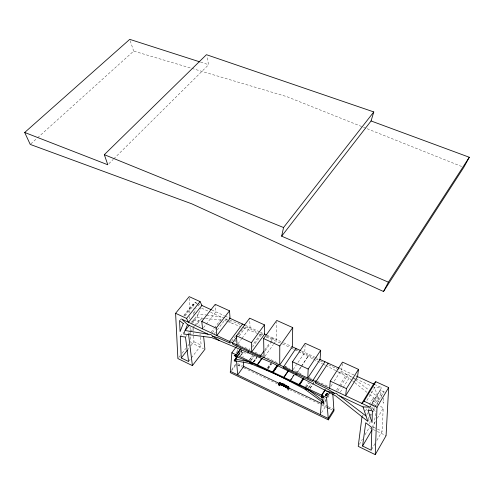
<?xml version="1.0" encoding="UTF-8"?>
<svg xmlns="http://www.w3.org/2000/svg" width="494" height="494" viewBox="0 0 494 494"><rect width="100%" height="100%" fill="white"/><g stroke="black" fill="none" stroke-linecap="round" stroke-linejoin="round"><path stroke-width="0.37" stroke-dasharray="2.47 1.85" d="M305.094 344.837L304.779 352.5L296.61 364.516M376.854 440.426L382.121 431.268L383.196 408.217L377.138 403.524L375.174 406.84M383.665 398.108L383.43 403.209L382.535 400.301M383.906 393.008L383.974 391.551L382.578 390.908L379.639 390.853L371.124 405.117M237.521 351.228L237.676 349.554M325.886 406.951L326.034 405.432M326.997 395.533L327.294 392.483M342.336 363.565L341.755 369.401L333.289 382.64M369.765 423.858L370.191 420.851M370.938 415.596L371.155 414.096M371.791 409.588L372.223 406.587M372.649 403.586L373.501 397.577L369.302 394.218M372.834 428.502L373.594 427.205L376.033 410.922M376.916 405L377.138 403.524M194.142 313.035L196.124 308.25M191.672 323.934L196.847 317.426L200.916 307.83M238.59 355.297L241.356 351.29M371.581 449.577L374.971 443.692M359.354 444.409L362.392 439.24M365.054 434.72L369.228 427.613L372.6 429.218M371.889 427.52L375.397 421.53M377.348 418.202L383.196 408.217M289.558 368.796L289.774 368.438M367.808 421.314L369.71 418.097M373.513 411.663L375.421 408.445M370.975 410.421L372.908 407.173M373.297 406.519L382.578 390.908M373.161 409.779L374.316 407.828M374.705 407.18L383.974 391.551M368.092 418.776L369.277 416.788M369.666 416.127L371.241 413.472M372.816 410.817L374.779 407.501M366.814 414.719L367.968 412.786M369.889 409.563L371.809 406.34M372.192 405.698L377.564 396.676L370.951 391.637M361.991 416.806L363.139 414.886M365.443 411.039L366.98 408.476M369.284 404.629L373.501 397.577L379.225 402.011L374.718 387.524L371.92 386.24M368.03 410.304L369.191 408.359M369.574 407.711L370.735 405.765M369.963 407.167L370.741 405.864M371.13 405.21L381.621 387.629L375.366 384.77M366.931 400.449L374.718 387.524L381.621 387.629M340.28 392.137L342.663 388.333M343.064 387.704L350.234 376.298L348.245 374.285L346.553 374.384L338.742 372.143L336.704 371.099M321.538 412.718L326.009 405.66M336.556 390.174L338.958 386.382M339.359 385.752L346.553 374.384L339.872 370.333M337.859 390.742L340.255 386.944M340.656 386.308L348.245 374.285M324.861 401.103L326.102 399.152M324.854 402.252L326.096 400.307M327.75 397.707L329.405 395.107M325.101 395.256L327.047 392.211M330.875 386.419L332.888 383.27M325.225 395.645L327.3 392.397M325.219 395.731L327.361 392.353M325.682 395.731L327.627 392.681M326.065 395.509L327.726 392.903M326.188 395.54L327.849 392.934M323.403 400.128L324.237 398.825M326.312 395.571L327.973 392.971M308.954 387.611L311.066 384.394M310.195 388.099L312.307 384.869M312.733 384.227L313.999 382.294M310.164 388.247L312.294 384.95M312.702 384.375L313.986 382.368M306.089 387.259L309.053 382.764M306.441 387.469L309.405 382.974M308.114 388.043L310.658 384.178M305.422 386.629L307.997 382.622M288.218 389L287.632 389.865L288.416 390.235M288.799 389.155L288.218 390.019L287.823 389.834M289.978 380.504L293.844 374.792M290.917 379.571L293.924 375.125M289.83 381.282L294.121 374.934M291.207 379.707L294.214 375.261M296.647 373.236L300.926 366.894M301.352 366.258L308.627 355.482L315.505 358.693M297.512 372.291L301.359 366.591M301.785 365.961L308.627 355.482L300.451 351.598M293.17 369.574L296.184 365.146M279.437 384.696L278.851 385.555L279.24 385.74L279.826 384.882M280.012 385.092L279.425 385.95L278.653 385.579M267.563 367.721L270.626 363.362M267.408 368.475L270.91 363.491M268.069 368.499L271.564 363.522M268.347 368.623L271.842 363.64M264.92 356.378L273.268 344.639M273.707 344.022L276.788 339.699L276.751 321.977M264.858 349.777L269.712 343.003M270.15 342.385L273.238 338.075L273.466 339.162L270.823 342.855M265.105 350.864L270.385 343.472M253.354 361.892L256.448 357.582M253.379 362.065L256.46 357.668M253.694 361.744L256.781 357.44M254.027 361.855L257.115 357.551M250.421 360.824L253.521 356.526M251.255 360.379L254.354 356.075M249.254 360.256L252.341 355.878M249.711 359.731L252.811 355.439M252.44 347.146L261.301 334.969L260.906 333.635L252.471 345.207M231.55 370.821L235.897 364.875M248.476 350.691L250.699 347.646M240.498 355.594L242.715 352.568L247.908 353.476M240.559 355.779L242.77 352.667M231.655 369.574L236.008 363.621M238.479 354.229L241.189 350.524M238.293 354.871L241.399 350.641L240.424 352.401L242.776 352.753L243.085 357.279M238.404 354.951L241.517 350.715M238.522 355.032L241.628 350.796M235.916 353.161L238.151 350.129M237.947 343.781L241.529 338.946M241.98 338.347L250.05 327.473L249.668 318.161M234.718 341.959L236.064 340.156M239.201 335.945L245.932 326.923L245.642 325.898M231.556 341.317L236.052 335.315M238.299 335.018L244.147 327.195M214.377 333.641L215.316 332.419M217.199 329.973L225.665 318.963L227.012 319.371M211.049 332.295L213.877 328.64M214.353 328.028L222.362 317.661L224.159 317.444L228.228 320.6M188.597 361.515L190.931 358.502M191.394 357.897L201.188 345.22L200.008 333.993M212.377 332.721L215.205 329.053M178.828 357.378L180.236 355.587M182.107 353.198L185.849 348.424M187.72 346.035L189.122 344.244M203.547 327.658L215.909 311.862L215.304 305.094M187.819 349.561L188.757 348.363M190.635 345.961L193.914 341.762L193.753 334.957M185.478 337.087L186.88 335.315M187.35 334.722L189.221 332.357M189.69 331.764L192.499 328.214M192.969 327.627L194.37 325.849M194.84 325.256L198.588 320.526L193.401 319.84L191.53 322.193M188.609 334.716L190.493 332.339M190.962 331.746L193.315 328.769M196.606 324.607L201.774 318.062L204.825 318.377M180.285 336.309L183.564 332.196M191.715 322.218L198.341 313.9L205.912 314.956M179.581 320.662L181.983 317.691M183.904 315.314L193.037 304.014L195.204 305.483M183.996 316.061L195.074 302.334L197.168 303.291M185.096 315.864L194.216 304.557M108.896 163.693L113.256 159.364M113.799 158.827L208.622 64.702L206.758 56.118M30.801 143.902L37.087 138.227M37.661 137.715L133.676 51.098L191.135 68.191M205.584 318.457L220.806 320.038M196.847 317.426L201.774 318.062L201.929 319.587M206.671 315.061L221.053 317.062M240.806 352.284L242.715 352.568M191.87 68.407L286.903 96.676L362.812 127.007M229.704 320.186L240.529 324.558M200.589 62.12L208.622 64.702M224.609 320.433L226.635 321.193M227.308 321.446L239.856 326.343M363.528 127.291L366.394 128.434M367.11 128.724L463.076 167.058M243.431 327.781L258.442 333.821M259.159 334.105L262.709 335.562M266.223 337.044L281.697 343.558M282.401 343.855L290.602 347.757M260.906 333.635L262.999 334.555M266.488 336.093L273.466 339.162M245.932 326.923L257.504 332.11M197.81 303.588L199.965 304.57M211.827 309.997L224.393 315.74M225.091 316.061L230.043 318.321M245.493 325.385L259.77 331.912M260.462 332.234L264.63 334.135M266.995 335.216L280.839 341.552M283.544 342.787L291.645 346.492M301.464 350.981L314.585 356.983M315.215 357.267L318.735 358.879M339.934 368.567L356.606 376.193M201.608 308.145L209.907 311.955M210.598 312.27L222.362 317.661M350.234 376.298L352.333 377.262M353.031 377.583L355.13 378.546M355.828 378.867L371.222 385.919M316.197 359.014L319.637 360.62M320.322 360.947L324.453 362.874M238.151 344.318L242.468 346.331M244.839 347.436L248.272 349.042M255.132 352.247L259.937 354.494M260.622 354.816L262.678 355.773M267.056 357.823L278.616 363.22M285.007 366.208L289.089 368.116M294.906 370.833L301.865 374.088M309.046 377.441L313.807 379.67M314.493 379.985L316.531 380.936M317.21 381.257L327.417 386.024M295.684 349.332L297.728 350.302M193.914 341.762L201.188 345.22M373.594 427.205L376.873 428.767M377.533 429.082L382.121 431.268M237.768 363.652L242.708 366.005M322.045 403.771L327.615 406.42M328.312 406.753L333.876 409.403M327.232 407.599L331.956 409.853M373.273 429.545L376.644 431.151M377.317 431.472L386.086 435.659M190.523 342.453L203.54 348.647M237.719 364.936L243.258 367.579M243.95 367.906L277.881 384.079M289.657 389.692L321.514 404.876M322.205 405.204L327.744 407.846M328.436 408.174L331.9 409.829M237.688 364.924L241.77 366.863M284.964 366.573L286.995 367.561M328.664 364.868L338.551 369.691M291.281 348.091L293.986 349.431M294.665 349.764L298.043 351.438M298.722 351.771L312.943 358.897M313.622 359.249L322.452 363.775M323.132 364.127L325.163 365.171M325.842 365.523L336.031 370.747M338.742 372.143L347.683 376.959L351.889 380.318M228.864 321.007L232.705 323.471M352.901 377.885L354.704 379.262M355.31 379.719L368.543 389.803M352.488 380.794L354.291 382.233M354.89 382.714L368.697 393.743M195.074 302.334L196.668 303.835M197.199 304.329L199.854 306.83M130.212 40.736L133.676 51.098M379.639 390.853L381.646 397.392M198.588 320.526L199.138 325.762M189.251 298.16L189.665 312.671M189.776 316.487L189.844 318.778M190.085 327.176L190.215 331.758M190.239 332.524L190.505 341.687M193.037 304.014L193.135 308.441M193.222 312.134L193.278 314.345M193.401 319.84L193.487 323.619M193.599 328.158L193.734 334.203"/><path stroke-width="0.74" d="M292.732 327.608L279.777 345.991L279.728 364.955L292.325 346.8L292.732 327.608L276.751 320.439L263.629 338.575L264.037 357.613M280.228 383.949L280.228 384.27L280.814 383.091L281.512 383.424L280.925 384.604L280.228 383.949L280.814 383.091M283.192 384.141L282.599 385.4L283.192 384.141L282.488 383.807L281.901 385.067L281.901 384.672L285.186 386.234L285.18 386.635L285.773 385.369L285.069 385.036L284.482 386.296L285.069 385.036M283.772 383.992L283.173 385.678L283.772 383.992L284.501 384.338L283.902 386.024L284.501 384.338M286.748 385.913L286.162 387.098L286.748 385.913L287.452 386.246L286.86 387.432L287.452 386.246M292.312 370.84L292.51 361.762L305.156 343.305L320.68 350.339L320.087 359.496L307.768 378.071L308.194 369.037L320.68 350.339M326.695 390.958L334.562 393.335L336.26 393.273L338.285 395.305L363.034 406.914L369.963 407.167L181.588 319.044L187.535 324.589L183.675 333.993L211.475 337.519L219.626 340.681L271.873 362.763L295.801 374.823L335.741 395.904L361.991 416.806L358.218 446.348L375.249 454.647L377.002 407.235L388.642 387.549L375.811 381.701L373.612 383.974L361.867 403.376L364.035 401.184L375.811 381.701M388.642 387.549L386.086 435.659L375.249 454.647M236.36 346.739L231.871 352.79L230.247 372.606L328.337 419.851L333.975 410.817L332.783 393.601M329.665 388.315L330.258 381.121L342.478 362.108L358.471 369.364L357.557 376.632L345.633 395.787L346.424 388.63L358.471 369.364M320.322 414.645L321.483 401.573L324.027 403.555L322.99 400.776L323.619 403.048L305.168 389.396L307.682 389.544L324.126 398.164L321.89 395.311L325.41 389.834M278.733 384.888L279.493 382.646L280.117 383.078L279.184 384.437L283.537 385.919L287.903 388.593L287.632 387.926L286.038 387.216M362.584 446.039L365.733 422.759L371.889 427.52L371.204 450.232L362.584 446.039L372.075 429.805M308.898 390.18L304.6 387.765L307.268 389.328L304.817 389.186L289.83 381.282L290.349 380.979M321.322 396.614L323.545 397.695L321.551 395.157L299.673 384.82L298.994 385.141L303.637 378.274M281.654 236.175L371.074 120.962L469.3 157.259L388.408 282.179L281.654 236.175L283.544 227.53L373.785 111.934L206.449 54.692L104.327 154.671L107.803 164.774L24.7 132.472L129.749 39.353L199.86 61.886M284.062 386.141C284.062 384.4 287.168 385.913 285.384 386.79L284.075 386.104M371.074 120.962L373.785 111.934M284.661 386.438L285.248 385.573L287.026 386.58L288.484 387.728L287.823 388.667L288.107 388.883L288.687 388.018L288.41 387.802M295.801 374.823L296.215 373.865L283.136 367.524L295.937 348.455M24.7 132.472L30.233 144.415L191.783 203.831L383.511 291.516L388.408 282.179M469.3 157.259L463.792 167.343L383.511 291.516M243.715 366.486L237.651 374.872L236.577 361.219L234.218 360.848L236.959 356.687M248.371 361.485L235.292 359.187L236.694 356.656M240.677 348.758L236.2 354.834L234.131 355.581L249.532 362.053L251.928 364.202L247.593 362.973L234.601 360.731L237.633 356.242M333.876 409.403L328.226 418.449L230.352 371.358M328.337 419.851L326.577 397.528L329.696 392.644M321.551 395.157L325.071 389.673M328.121 363.17L315.129 382.893L327.794 389.192L334.562 393.335M324.947 361.719L312.208 381.498L296.215 373.865M300.821 381.8L298.691 384.999L299.37 384.678L283.982 377.41L283.772 377.768L288.737 370.451M301.673 380.522L302.952 378.602M299.673 384.82L303.94 378.416M287.638 388.389L288.496 387.068L279.771 382.918L279.005 384.32L279.122 383.869M288.558 387.216L288.669 387.784L288.558 387.216L287.804 388.346L286.619 387.444M288.033 388.111L288.082 388.648L288.78 387.061L288.15 386.901M286.458 387.321L287.039 386.456L288.496 387.068M286.551 387.413L287.138 386.549M288.224 386.802L287.564 387.765L288.193 387.932L288.305 389.081M285.186 386.234L285.773 385.369M286.131 385.944L285.513 386.851L286.384 387.327L287.039 386.456M279.283 384.289L281.568 384.974L282.154 384.11L279.771 382.918M282.488 383.807L281.697 385.03L283.019 385.647L283.593 384.733L283.019 385.647M281.697 385.03L282.265 384.104M282.438 385.431L283.006 384.511L283.605 384.783M288.261 370.691L283.513 377.644L283.723 377.286L272.774 372.112L277.566 365.22M279.24 383.98L280.042 382.906M279.845 383.727L278.974 384.536M281.123 383.69L280.536 384.548L279.184 383.776L287.632 387.926L288.218 387.061L288.484 387.728M280.629 384.548L281.216 383.684M281.512 383.424L280.703 384.616L281.043 384.838M279.184 384.437L279.462 384.036M279.771 383.579L280.049 383.177M277.949 365.035L272.725 372.55L272.515 371.988L277.307 365.103M278.208 365.152L272.984 372.667L272.774 372.112M257.856 365.696L257.195 364.751L262.042 357.952M258.146 365.832L257.491 364.893L262.339 358.088M263.981 351.012L260.455 355.939L260.702 357.02L232.921 344.361L232.452 342.836L236.947 336.822M264.444 324.861L264.63 334.135L251.767 351.876L251.397 342.7L264.444 324.861L249.668 318.161L236.478 335.778L237.046 344.991M236.725 356.594L234.669 355.649L236.515 354.982L240.992 348.906M235.292 359.187L237.515 356.162M234.218 360.848L235.107 359.644M234.601 360.731L235.484 359.527M242.548 324.039L229.475 341.447L230.204 343.114L218.589 338.026L212.494 336.087L210.963 334.555L209.166 334.741L187.535 324.589M175.598 313.295L186.571 318.408L188.486 322.273L201.916 305.465L200.082 301.593L189.208 296.635L175.598 313.295L177.896 358.57L192.401 365.622L204.911 349.295L203.614 336.346M229.525 310.825L230.043 318.321L216.86 335.543L216.187 328.127L229.525 310.825L215.236 304.341L201.774 321.427L202.596 328.874M181.261 357.959L180.285 336.309L185.478 337.087L188.597 361.515L181.261 357.959L187.35 350.16M189.35 325.188L185.089 330.535L207.851 334.117M186.571 318.408L200.082 301.593M290.058 380.837L289.546 381.133L278.233 375.391L267.038 370.488L266.538 369.722M280.03 383.628L281.629 383.98L281.29 383.758M279.876 383.43L281.055 383.659M286.625 386.351L286.971 386.462L286.1 385.987M104.327 154.671L283.544 227.53M201.361 305.206L211.129 309.676M229.284 317.975L244.907 325.12M264.222 333.95L266.297 334.901M291.806 346.566L300.772 350.666M319.42 359.194L339.236 368.252M356.606 376.193L374.674 384.456M263.629 338.575L279.777 345.991M252.483 363.214L304.588 387.839M236.478 335.778L251.397 342.7M292.51 361.762L308.194 369.037M201.774 321.427L216.187 328.127M330.258 381.121L346.424 388.63M364.035 401.184L377.002 407.235M282.284 384.171L285.229 385.616M231.871 352.79L236.2 354.834M236.515 354.982L257.195 364.751M257.491 364.893L272.515 371.988M321.89 395.311L326.577 397.528M283.186 384.857L283.914 385.203M243.406 366.338L279.592 383.566M285.859 386.543L321.353 403.444M286.162 386.777L286.866 387.111M278.906 383.505L279.53 383.937M212.494 336.087L219.626 340.681M287.199 386.58L288.385 387.481M339.767 395.997L366.048 416.01M308.911 390.106L322.866 400.745L321.359 396.713M361.991 416.806L367.808 421.314L363.034 406.914M266.254 369.592L266.76 370.37L252.261 364.313L249.927 362.219L252.471 363.127L248.383 361.571M248.031 351.302L248.451 352.63M188.609 334.716L192.401 365.622M288.78 387.061L288.941 388.797M243.394 361.799L243.758 367.079M372.39 411.082L372.038 422.58L368.03 410.304L370.975 410.421L372.39 411.082M279.647 382.98L279.592 383.461L279.647 382.98M183.293 323.57L180.075 331.61L179.581 320.662L183.293 323.57"/></g></svg>
